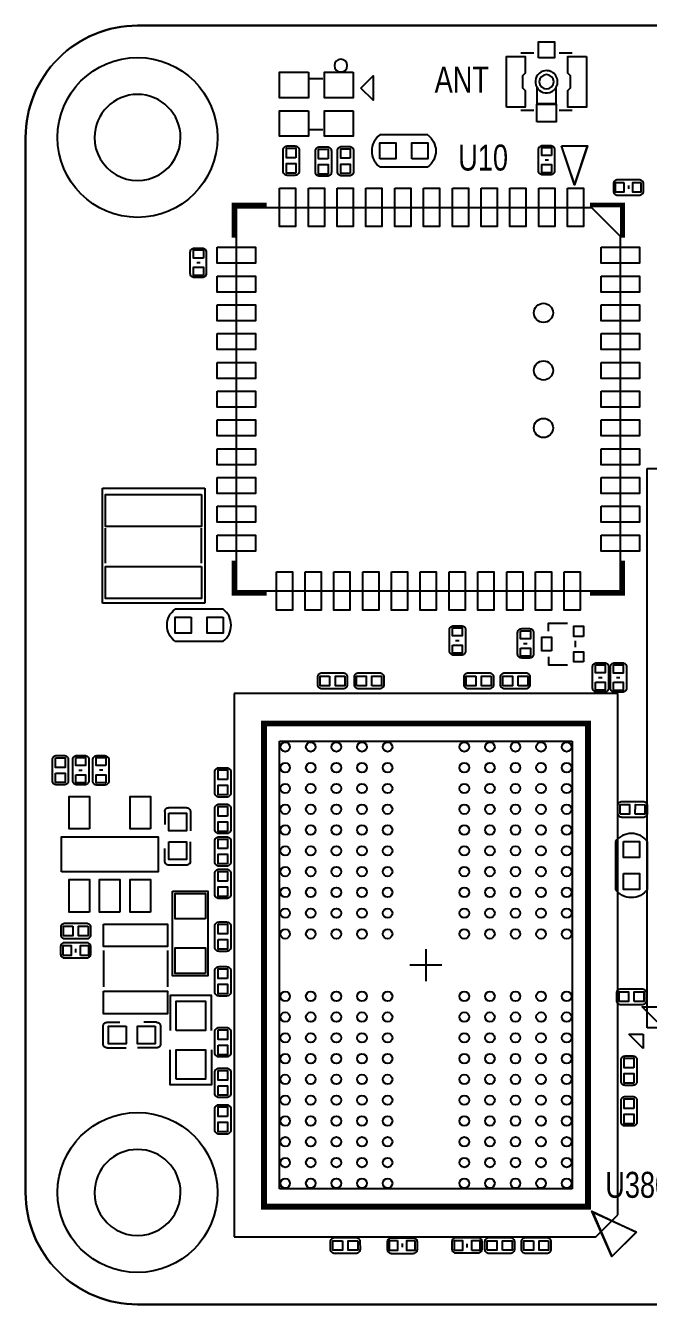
# Model space of a CAD drawing. Extents: x -3.5 to 51.5, y -3.5 to 36.5.
# Drawn here: x -3.5 to 15.97, y -3.5 to 36.5 of the extents above; entities that cross this region are included whole.
import ezdxf

# ---------------------------------------------------------------- set-up
doc = ezdxf.new("R2010")
doc.units = 0
for name, color, linetype in [('BG_OUTLINE', 1, 'CONTINUOUS'), ('BG_SILKSCREEN_TOP', 142, 'CONTINUOUS'), ('PG_SILKSCREEN_TOP', 2, 'CONTINUOUS'), ('PIN_TOP', 3, 'CONTINUOUS')]:
    doc.layers.add(name, color=color, linetype=linetype)

msp = doc.modelspace()

# ---------------------------------------------------------------- linework, layer by layer
at = {"layer": 'BG_OUTLINE'}
for points in [[(-3.50012, 32.999172, -0.414214), (-0.000254, 36.499038)], [(1.3462, 32.99968, 0.99999), (-1.3462, 32.99968, 1.00001), (1.3462, 32.99968)], [(51.49977, 32.999172), (51.49977, -0.000762, -0.414255), (47.99965, -3.500882), (-0.000254, -3.500882, -0.414235), (-3.50012, -0.000762)], [(1.3462, 0, 0.99999), (-1.3462, 0, 1.00001), (1.3462, 0)]]:
    msp.add_lwpolyline(points, format="xyb", dxfattribs=at)
msp.add_lwpolyline([(47.99965, 36.499038), (-0.000254, 36.499038, 0.414214), (-3.50012, 32.999172), (-3.50012, -0.000762, 0.414235), (-0.000254, -3.500882), (47.99965, -3.500882, 0.414255), (51.49977, -0.000762), (51.49977, 32.999172, 0.414233)], format="xyb", close=True, dxfattribs=at)
for points in [[(-0.000254, 36.499038), (47.99965, 36.499038)], [(-3.50012, -0.000762), (-3.50012, 32.999172)]]:
    msp.add_lwpolyline(points, dxfattribs=at)
at = {"layer": 'BG_SILKSCREEN_TOP'}
for points in [[(6.985, 34.544), (7.366, 34.925), (7.366, 34.163)], [(13.2588, 32.7406), (14.0716, 32.7406), (13.6652, 31.5214)], [(16.73352, 5.81152), (16.73352, 4.85648), (15.77848, 5.81152)], [(15.5956, -1.2446), (14.8336, -2.0066), (14.199362, -0.584962)]]:
    msp.add_lwpolyline(points, close=True, dxfattribs=at)
at = {"layer": 'BG_SILKSCREEN_TOP', "const_width": 0.1524}
for points in [[(4.0386, 30.8864), (3.0226, 30.8864), (3.0226, 29.8704)], [(15.1638, 29.8704), (15.1638, 30.8864), (14.1478, 30.8864)], [(3.0226, 19.7612), (3.0226, 18.7452), (4.0386, 18.7452)], [(14.1478, 18.7452), (15.1638, 18.7452), (15.1638, 19.7612)], [(3.937, -0.4572), (3.937, 14.6812), (14.097, 14.6812), (14.097, -0.4572), (3.937, -0.4572)]]:
    msp.add_lwpolyline(points, dxfattribs=at)
at = {"layer": 'PG_SILKSCREEN_TOP'}
for points in [[(12.38631, 35.640772), (11.98626, 35.640772)], [(13.58646, 35.640772), (13.18641, 35.640772)], [(5.791708, 34.8361), (5.391658, 34.8361)], [(12.48664, 34.57194), (12.48664, 34.05886), (13.08608, 34.05886), (13.08608, 34.55924)], [(12.38631, 33.840928), (11.98626, 33.840928)], [(13.58646, 33.840928), (13.18641, 33.840928)], [(5.791708, 33.2359), (5.391658, 33.2359)], [(9.07415, 33.076896), (7.574026, 33.076896)], [(13.2588, 32.7406), (14.0589, 32.7406)], [(13.65758, 31.53918), (13.2588, 32.7406)], [(14.0589, 32.7406), (13.65758, 31.53918)], [(7.574026, 32.077152), (9.07415, 32.077152)], [(12.85113, 32.290258), (12.74191, 32.290258)], [(4.922266, 31.8135), (4.683506, 31.8135)], [(5.930392, 31.785306), (5.691632, 31.785306)], [(6.62178, 31.79826), (6.38302, 31.79826)], [(12.910312, 31.828232), (12.66444, 31.828232)], [(15.345664, 31.49854), (15.345664, 31.38932)], [(15.80769, 31.557722), (15.80769, 31.31185)], [(3.09245, 30.812232), (14.19225, 30.812232)], [(3.09245, 18.813272), (3.09245, 30.812232)], [(14.19225, 30.812232), (15.09141, 29.913072)], [(15.09141, 29.913072), (15.09141, 18.813272)], [(1.96342, 29.08046), (1.8542, 29.08046)], [(2.022602, 28.618434), (1.77673, 28.618434)], [(15.939262, 5.147056), (15.939262, 22.647656)], [(15.939262, 22.647656), (32.339026, 22.647656)], [(-1.09982, 22.032976), (2.10058, 22.032976)], [(-1.09982, 18.433796), (-1.09982, 22.032976)], [(2.10058, 22.032976), (2.10058, 18.433796)], [(-1.00076, 19.683476), (-1.00076, 20.783296)], [(2.00152, 19.683476), (2.00152, 20.783296)], [(15.09141, 18.813272), (3.09245, 18.813272)], [(2.10058, 18.433796), (-1.09982, 18.433796)], [(2.67462, 18.241772), (1.174496, 18.241772)], [(9.883394, 17.728438), (10.129266, 17.728438)], [(12.011406, 17.636236), (12.257278, 17.636236)], [(12.845542, 17.55521), (12.845542, 17.805146), (13.445744, 17.805146)], [(1.174496, 17.242028), (2.67462, 17.242028)], [(9.942576, 17.266412), (10.051796, 17.266412)], [(13.69568, 17.055084), (13.69568, 17.255236)], [(12.070588, 17.17421), (12.179808, 17.17421)], [(12.845542, 16.75511), (12.845542, 16.505174), (13.445744, 16.505174)], [(14.355826, 16.571214), (14.601698, 16.571214)], [(14.915134, 16.567658), (15.161006, 16.567658)], [(6.55574, 16.12138), (6.55574, 15.88262)], [(6.77926, 15.88262), (6.779514, 16.12138)], [(11.127486, 16.12138), (11.127486, 15.88262)], [(11.35126, 15.88262), (11.35126, 16.12138)], [(14.415008, 16.109188), (14.524228, 16.109188)], [(14.974316, 16.105632), (15.083536, 16.105632)], [(3.016758, 15.61211), (3.016758, -1.38811)], [(15.016988, 15.61211), (3.016758, 15.61211)], [(15.016734, -0.596646), (15.016988, 15.61211)], [(4.016756, 14.612112), (14.01699, 14.612112)], [(4.016756, -0.388112), (4.016756, 14.612112)], [(14.01699, 14.612112), (14.01699, -0.388112)], [(4.441952, 0.112014), (4.441952, 14.111986)], [(4.441952, 14.111986), (13.592048, 14.111986)], [(13.592048, 14.111986), (13.592048, 0.112014)], [(-2.53238, 13.66774), (-2.29362, 13.66774)], [(-1.895602, 13.672566), (-1.64973, 13.672566)], [(-1.83642, 13.21054), (-1.7272, 13.21054)], [(-1.08458, 13.20546), (-1.1938, 13.20546)], [(-1.025398, 12.743434), (-1.27127, 12.743434)], [(0.978916, 12.038838), (1.52527, 12.038838)], [(2.78638, 12.36726), (2.54762, 12.36726)], [(15.014702, 11.864594), (15.015972, 12.103862)], [(0.851916, 11.911838), (0.851916, 11.514074)], [(1.65227, 11.911838), (1.65227, 11.314176)], [(2.786126, 11.22426), (2.54762, 11.224006)], [(-2.378202, 10.032492), (-2.378202, 11.124692), (0.644398, 11.124692), (0.644398, 10.032492), (-2.378202, 10.032492)], [(1.65227, 10.365994), (1.65227, 10.963656)], [(14.94282, 10.97788), (14.94282, 9.477756)], [(15.942564, 9.477756), (15.942564, 10.97788)], [(0.851916, 10.365994), (0.851916, 10.763504)], [(1.52527, 10.238994), (0.978916, 10.238994)], [(2.78638, 10.208006), (2.54762, 10.20826)], [(1.097534, 9.42975), (2.197354, 9.42975), (2.197354, 6.780022), (1.097534, 6.780022), (1.097534, 9.42975)], [(2.78638, 9.19226), (2.54762, 9.19226)], [(2.54762, 8.46074), (2.78638, 8.46074)], [(-1.47066, 8.29818), (-1.47066, 8.05942)], [(-2.394966, 7.451598), (-2.394966, 7.69747)], [(-1.93294, 7.51078), (-1.93294, 7.62)], [(9.017, 7.612126), (9.017, 7.112)], [(-1.063752, 7.569962), (-1.063752, 6.432042)], [(0.937768, 7.569962), (0.937768, 6.432042)], [(9.017, 7.112), (8.516874, 7.112)], [(9.017, 7.112), (9.017, 6.611874)], [(9.516872, 7.112), (9.017, 7.112)], [(2.315464, 5.071364), (2.31521, 6.163564), (1.01981, 6.163564), (1.01981, 5.071364)], [(2.78638, 6.14426), (2.54762, 6.14426)], [(14.98346, 6.00202), (14.98346, 6.24078)], [(-0.950722, 5.324094), (-0.553212, 5.324094)], [(0.595122, 5.324094), (0.197358, 5.324094)], [(-1.077722, 4.65074), (-1.077722, 5.197094)], [(0.722122, 5.197094), (0.722122, 4.65074)], [(2.54762, 5.15874), (2.78638, 5.15874)], [(15.805404, 4.506976), (15.357602, 4.955032)], [(15.357602, 4.955032), (15.805404, 4.955032)], [(15.805404, 4.955032), (15.805404, 4.506976)], [(32.339026, 5.147056), (15.939262, 5.147056)], [(-0.950722, 4.52374), (-0.35306, 4.52374)], [(0.595122, 4.52374), (-0.00254, 4.52374)], [(2.315464, 4.461764), (2.31521, 3.369564), (1.01981, 3.369564), (1.01981, 4.461764)], [(2.54762, 3.888994), (2.786634, 3.888994)], [(15.48638, 3.35026), (15.24762, 3.35026)], [(15.48638, 2.080006), (15.24762, 2.080006)], [(2.78638, 1.826514), (2.54762, 1.826514)], [(13.592048, 0.112014), (4.441952, 0.112014)], [(14.01699, -0.388112), (4.016756, -0.388112)], [(15.01902, -0.697992), (15.01902, -0.318008)], [(15.595346, -1.2446), (14.198346, -0.6096)], [(14.229588, -0.60071), (14.8336, -2.0066)], [(14.328648, -1.38811), (15.01902, -0.697992)], [(3.016758, -1.38811), (14.328648, -1.38811)], [(6.955536, -1.538732), (6.95579, -1.777492)], [(8.276336, -1.599692), (8.276336, -1.708912)], [(8.738362, -1.54051), (8.738362, -1.786382)], [(9.84123, -1.775714), (9.84123, -1.529842)], [(10.862056, -1.777492), (10.862056, -1.538732)], [(12.924282, -1.538732), (12.924282, -1.777492)], [(14.8336, -2.0066), (15.595346, -1.2446)], [(10.303256, -1.716532), (10.303256, -1.607312)]]:
    msp.add_lwpolyline(points, dxfattribs=at)
for points in [[(6.55574, 35.247072, 1), (6.155944, 35.247072, 1), (6.55574, 35.247072)], [(12.68476, 35.07486, 1), (12.88796, 34.40684, 1), (12.68476, 35.07486)], [(12.78636, 34.96564, 1), (12.78636, 34.51606, 1), (12.78636, 34.96564)], [(7.574026, 33.076896, 0.503899), (7.574026, 32.077152)], [(9.07415, 33.076896, -0.504954), (9.07415, 32.077152)], [(4.553966, 31.94304), (4.553966, 32.60344, -0.42804), (4.683506, 32.73298)], [(4.683506, 32.73298), (4.922266, 32.73298, -0.42804), (5.051806, 32.60344)], [(5.051806, 32.60344), (5.051806, 31.94304, -0.42804), (4.922266, 31.8135)], [(5.562092, 31.914846), (5.562092, 32.575246, -0.42804), (5.691632, 32.704786)], [(5.691632, 32.704786), (5.930392, 32.704786, -0.42804), (6.059932, 32.575246)], [(6.059932, 32.575246), (6.059932, 31.914846, -0.42804), (5.930392, 31.785306)], [(6.25348, 31.9278), (6.25348, 32.5882, -0.42804), (6.38302, 32.71774)], [(6.38302, 32.71774), (6.62178, 32.71774, -0.42804), (6.75132, 32.5882)], [(6.75132, 32.5882), (6.75132, 31.9278, -0.42804), (6.62178, 31.79826)], [(12.53744, 31.955232), (12.53744, 32.62122, -0.414214), (12.66444, 32.74822)], [(12.66444, 32.74822), (12.910312, 32.74822, -0.414214), (13.037312, 32.62122)], [(13.037312, 32.62122), (13.037312, 31.955232, -0.414214), (12.910312, 31.828232)], [(4.683506, 31.8135, -0.42804), (4.553966, 31.94304)], [(5.691632, 31.785306, -0.42804), (5.562092, 31.914846)], [(6.38302, 31.79826, -0.42804), (6.25348, 31.9278)], [(12.66444, 31.828232, -0.414214), (12.53744, 31.955232)], [(14.887702, 31.31185), (14.887702, 31.557722, -0.414214), (15.014702, 31.684722)], [(15.014702, 31.684722), (15.68069, 31.684722, -0.414214), (15.80769, 31.557722)], [(15.68069, 31.18485), (15.014702, 31.18485, -0.414214), (14.887702, 31.31185)], [(15.80769, 31.31185, -0.414214), (15.68069, 31.18485)], [(1.64973, 28.745434), (1.64973, 29.411422, -0.414214), (1.77673, 29.538422)], [(1.77673, 29.538422), (2.022602, 29.538422, -0.414214), (2.149602, 29.411422)], [(2.149602, 29.411422), (2.149602, 28.745434, -0.414214), (2.022602, 28.618434)], [(1.77673, 28.618434, -0.414214), (1.64973, 28.745434)], [(1.174496, 17.242028, -0.504954), (1.174496, 18.241772)], [(2.67462, 17.242028, 0.503899), (2.67462, 18.241772)], [(9.756394, 16.93545), (9.756394, 17.601438, -0.414214), (9.883394, 17.728438)], [(10.129266, 17.728438, -0.414214), (10.256266, 17.601438)], [(10.256266, 17.601438), (10.256266, 16.93545, -0.414214), (10.129266, 16.80845)], [(11.884406, 16.843248), (11.884406, 17.509236, -0.414214), (12.011406, 17.636236)], [(12.257278, 17.636236, -0.414214), (12.384278, 17.509236)], [(12.384278, 17.509236), (12.384278, 16.843248, -0.414214), (12.257278, 16.716248)], [(10.129266, 16.80845), (9.883394, 16.80845, -0.414214), (9.756394, 16.93545)], [(12.257278, 16.716248), (12.011406, 16.716248, -0.414214), (11.884406, 16.843248)], [(14.228826, 15.778226), (14.228826, 16.444214, -0.414214), (14.355826, 16.571214)], [(14.601698, 16.571214, -0.414214), (14.728698, 16.444214)], [(14.728698, 16.444214), (14.728698, 15.778226, -0.414214), (14.601698, 15.651226)], [(14.788134, 15.77467), (14.788134, 16.440658, -0.414214), (14.915134, 16.567658)], [(15.161006, 16.567658, -0.414214), (15.288006, 16.440658)], [(15.288006, 16.440658), (15.288006, 15.77467, -0.414214), (15.161006, 15.64767)], [(5.63626, 15.88262), (5.63626, 16.12138, -0.42804), (5.7658, 16.25092)], [(5.7658, 16.25092), (6.4262, 16.25092, -0.42804), (6.55574, 16.12138)], [(6.779514, 16.12138, -0.427867), (6.9088, 16.25092)], [(6.9088, 16.25092), (7.5692, 16.25092, -0.427891), (7.698486, 16.12138)], [(7.698486, 16.12138), (7.69874, 15.88262, -0.428019), (7.5692, 15.75308)], [(10.20826, 15.88262), (10.20826, 16.12138, -0.428056), (10.3378, 16.25092)], [(10.3378, 16.25092), (10.9982, 16.25092, -0.427802), (11.127486, 16.12138)], [(11.35126, 16.12138, -0.42804), (11.4808, 16.25092)], [(11.4808, 16.25092), (12.1412, 16.25092, -0.42804), (12.27074, 16.12138)], [(12.27074, 16.12138), (12.27074, 15.88262, -0.42804), (12.1412, 15.75308)], [(6.4262, 15.75308), (5.7658, 15.75308, -0.42804), (5.63626, 15.88262)], [(6.55574, 15.88262, -0.42804), (6.4262, 15.75308)], [(7.5692, 15.75308), (6.9088, 15.75308, -0.427995), (6.77926, 15.88262)], [(10.9982, 15.75308), (10.3378, 15.75308, -0.428084), (10.20826, 15.88262)], [(11.127486, 15.88262, -0.42783), (10.9982, 15.75308)], [(12.1412, 15.75308), (11.4808, 15.75308, -0.42804), (11.35126, 15.88262)], [(14.601698, 15.651226), (14.355826, 15.651226, -0.414214), (14.228826, 15.778226)], [(15.161006, 15.64767), (14.915134, 15.64767, -0.414214), (14.788134, 15.77467)], [(-2.66192, 12.8778), (-2.66192, 13.5382, -0.42804), (-2.53238, 13.66774)], [(-2.29362, 13.66774, -0.42804), (-2.16408, 13.5382)], [(-2.022602, 12.879578), (-2.022602, 13.545566, -0.414214), (-1.895602, 13.672566)], [(-1.64973, 13.672566, -0.414214), (-1.52273, 13.545566)], [(-1.39827, 12.870434), (-1.39827, 13.536422, -0.414214), (-1.27127, 13.663422)], [(-1.27127, 13.663422), (-1.025398, 13.663422, -0.414214), (-0.898398, 13.536422)], [(-2.16408, 13.5382), (-2.16408, 12.8778, -0.42804), (-2.29362, 12.74826)], [(-1.52273, 13.545566), (-1.52273, 12.879578, -0.414214), (-1.64973, 12.752578)], [(-0.898398, 13.536422), (-0.898398, 12.870434, -0.414214), (-1.025398, 12.743434)], [(2.41808, 12.4968), (2.41808, 13.1572, -0.42804), (2.54762, 13.28674)], [(2.54762, 13.28674), (2.78638, 13.28674, -0.42804), (2.91592, 13.1572)], [(-2.29362, 12.74826), (-2.53238, 12.74826, -0.42804), (-2.66192, 12.8778)], [(-1.64973, 12.752578), (-1.895602, 12.752578, -0.414214), (-2.022602, 12.879578)], [(-1.27127, 12.743434, -0.414214), (-1.39827, 12.870434)], [(2.91592, 13.1572), (2.91592, 12.4968, -0.42804), (2.78638, 12.36726)], [(2.54762, 12.36726, -0.42804), (2.41808, 12.4968)], [(0.851916, 11.911838, -0.414214), (0.978916, 12.038838)], [(1.52527, 12.038838, -0.414214), (1.65227, 11.911838)], [(2.41808, 11.353546), (2.41808, 12.0142, -0.42773), (2.54762, 12.143486)], [(2.54762, 12.143486), (2.78638, 12.143486, -0.427616), (2.91592, 12.0142)], [(2.91592, 12.0142), (2.915666, 11.3538, -0.428561), (2.786126, 11.22426)], [(15.015972, 12.103862, -0.42729), (15.14602, 12.23264)], [(15.14602, 12.23264), (15.806674, 12.228576, -0.427369), (15.935198, 12.098274)], [(15.935198, 12.098274), (15.933674, 11.85926, -0.427989), (15.803626, 11.730228)], [(15.803626, 11.730228), (15.143226, 11.734038, -0.427471), (15.014702, 11.864594)], [(2.54762, 11.224006, -0.427865), (2.41808, 11.353546)], [(15.942564, 10.97788, 0.503882), (14.94282, 10.97788)], [(2.418334, 10.3378), (2.41808, 10.9982, -0.427856), (2.54762, 11.12774)], [(2.54762, 11.12774), (2.78638, 11.127486, -0.427846), (2.91592, 10.9982)], [(2.91592, 10.9982), (2.916174, 10.3378, -0.428609), (2.78638, 10.208006)], [(0.978916, 10.238994, -0.414214), (0.851916, 10.365994)], [(1.65227, 10.365994, -0.414214), (1.52527, 10.238994)], [(2.41808, 9.3218), (2.41808, 9.9822, -0.42782), (2.54762, 10.111486)], [(2.54762, 10.20826, -0.427846), (2.418334, 10.3378)], [(2.54762, 10.111486), (2.78638, 10.111486, -0.427793), (2.91592, 9.9822)], [(2.91592, 9.9822), (2.91592, 9.3218, -0.428066), (2.78638, 9.19226)], [(2.54762, 9.19226, -0.428093), (2.41808, 9.3218)], [(15.942564, 9.477756, -0.504971), (14.94282, 9.477756)], [(-2.39014, 8.05942), (-2.39014, 8.29818, -0.42804), (-2.2606, 8.42772)], [(-2.2606, 8.42772), (-1.6002, 8.42772, -0.42804), (-1.47066, 8.29818)], [(2.41808, 7.6708), (2.41808, 8.3312, -0.42804), (2.54762, 8.46074)], [(2.78638, 8.46074, -0.42804), (2.91592, 8.3312)], [(-1.6002, 7.92988), (-2.2606, 7.92988, -0.42804), (-2.39014, 8.05942)], [(-1.47066, 8.05942, -0.42804), (-1.6002, 7.92988)], [(2.91592, 8.3312), (2.91592, 7.6708, -0.42804), (2.78638, 7.54126)], [(-2.394966, 7.69747, -0.414214), (-2.267966, 7.82447)], [(-2.267966, 7.82447), (-1.601978, 7.82447, -0.414214), (-1.474978, 7.69747)], [(-1.474978, 7.69747), (-1.474978, 7.451598, -0.414214), (-1.601978, 7.324598)], [(2.78638, 7.54126), (2.54762, 7.54126, -0.42804), (2.41808, 7.6708)], [(-1.601978, 7.324598), (-2.267966, 7.324598, -0.414214), (-2.394966, 7.451598)], [(2.41808, 6.2738), (2.41808, 6.9342, -0.42804), (2.54762, 7.06374)], [(2.54762, 7.06374), (2.78638, 7.06374, -0.42804), (2.91592, 6.9342)], [(2.91592, 6.9342), (2.91592, 6.2738, -0.42804), (2.78638, 6.14426)], [(2.54762, 6.14426, -0.42804), (2.41808, 6.2738)], [(14.98346, 6.24078, -0.42804), (15.113, 6.37032)], [(15.7734, 5.87248), (15.113, 5.87248, -0.42804), (14.98346, 6.00202)], [(15.113, 6.37032), (15.7734, 6.37032, -0.42804), (15.90294, 6.24078)], [(15.90294, 6.24078), (15.90294, 6.00202, -0.42804), (15.7734, 5.87248)], [(-1.077722, 5.197094, -0.414214), (-0.950722, 5.324094)], [(0.595122, 5.324094, -0.414214), (0.722122, 5.197094)], [(2.41808, 4.3688), (2.41808, 5.0292, -0.42804), (2.54762, 5.15874)], [(2.78638, 5.15874, -0.42804), (2.91592, 5.0292)], [(2.91592, 5.0292), (2.91592, 4.3688, -0.42804), (2.78638, 4.23926)], [(-0.950722, 4.52374, -0.414214), (-1.077722, 4.65074)], [(0.722122, 4.65074, -0.414214), (0.595122, 4.52374)], [(2.78638, 4.23926), (2.54762, 4.23926, -0.42804), (2.41808, 4.3688)], [(15.11808, 3.4798), (15.11808, 4.1402, -0.42804), (15.24762, 4.26974)], [(15.24762, 4.26974), (15.48638, 4.26974, -0.42804), (15.61592, 4.1402)], [(15.61592, 4.1402), (15.61592, 3.4798, -0.42804), (15.48638, 3.35026)], [(2.41808, 3.0988), (2.41808, 3.759454, -0.427554), (2.54762, 3.888994)], [(2.786634, 3.888994, -0.427259), (2.91592, 3.759454)], [(2.91592, 3.759454), (2.91592, 3.0988, -0.427523), (2.786634, 2.96926)], [(15.24762, 3.35026, -0.42804), (15.11808, 3.4798)], [(2.786634, 2.96926), (2.54762, 2.96926, -0.427818), (2.41808, 3.0988)], [(15.11808, 2.209546), (15.11808, 2.8702, -0.427588), (15.24762, 2.999486)], [(15.24762, 2.999486), (15.48638, 2.999486, -0.427622), (15.61592, 2.8702)], [(15.61592, 2.8702), (15.61592, 2.209546, -0.427893), (15.48638, 2.080006)], [(2.41808, 1.9558), (2.41808, 2.616454, -0.427879), (2.54762, 2.745994)], [(2.54762, 2.745994), (2.78638, 2.745994, -0.427913), (2.91592, 2.616454)], [(2.91592, 2.616454), (2.91592, 1.9558, -0.427602), (2.78638, 1.826514)], [(15.24762, 2.080006, -0.42786), (15.11808, 2.209546)], [(2.54762, 1.826514, -0.427569), (2.41808, 1.9558)], [(6.03631, -1.777492), (6.03631, -1.538732, -0.427608), (6.165596, -1.409192)], [(6.165596, -1.409192), (6.825996, -1.409446, -0.427898), (6.955536, -1.538732)], [(7.818374, -1.786382), (7.818374, -1.54051, -0.414214), (7.945374, -1.41351)], [(7.945374, -1.41351), (8.611362, -1.41351, -0.414214), (8.738362, -1.54051)], [(9.84123, -1.529842, -0.414214), (9.96823, -1.402842)], [(9.96823, -1.402842), (10.634218, -1.402842, -0.414214), (10.761218, -1.529842)], [(10.761218, -1.529842), (10.761218, -1.775714, -0.414214), (10.634218, -1.902714)], [(10.862056, -1.538732, -0.42804), (10.991596, -1.409192)], [(10.991596, -1.409192), (11.651996, -1.409192, -0.42804), (11.781536, -1.538732)], [(11.781536, -1.538732), (11.781536, -1.777492, -0.42804), (11.651996, -1.907032)], [(12.005056, -1.777492), (12.005056, -1.538732, -0.428105), (12.134596, -1.409192)], [(12.134596, -1.409192), (12.794996, -1.409192, -0.427753), (12.924282, -1.538732)], [(6.825996, -1.907286), (6.165596, -1.907032, -0.427795), (6.03631, -1.777492)], [(6.95579, -1.777492, -0.428665), (6.825996, -1.907286)], [(8.611362, -1.913382), (7.945374, -1.913382, -0.414214), (7.818374, -1.786382)], [(8.738362, -1.786382, -0.414214), (8.611362, -1.913382)], [(10.634218, -1.902714), (9.96823, -1.902714, -0.414214), (9.84123, -1.775714)], [(11.651996, -1.907032), (10.991596, -1.907032, -0.42804), (10.862056, -1.777492)], [(12.794996, -1.907032), (12.134596, -1.907032, -0.428133), (12.005056, -1.777492)], [(12.924282, -1.777492, -0.427781), (12.794996, -1.907032)]]:
    msp.add_lwpolyline(points, format="xyb", dxfattribs=at)
at = {"layer": 'PIN_TOP'}
for points in [[(12.53617, 35.490658), (12.53617, 35.990784), (13.036296, 35.990784), (13.036296, 35.490658)], [(11.536172, 33.95091), (11.536172, 35.53079), (12.116308, 35.53079), (12.116308, 35.010852), (12.036298, 34.930842), (12.036298, 34.550858), (12.116308, 34.470848), (12.116308, 33.95091)], [(14.036548, 35.53079), (14.036548, 33.95091), (13.456412, 33.95091), (13.456412, 34.470848), (13.536422, 34.550858), (13.536422, 34.930842), (13.456412, 35.010852), (13.456412, 35.53079)], [(5.341747, 35.03676), (5.341747, 34.23666), (4.441825, 34.23666), (4.441825, 35.03676)], [(6.741541, 35.03676), (6.741541, 34.23666), (5.841619, 34.23666), (5.841619, 35.03676)], [(12.486386, 33.490662), (12.486386, 34.040572), (13.086334, 34.040572), (13.086334, 33.490662)], [(5.341747, 33.83534), (5.341747, 33.03524), (4.441825, 33.03524), (4.441825, 33.83534)], [(6.741541, 33.83534), (6.741541, 33.03524), (5.841619, 33.03524), (5.841619, 33.83534)], [(7.57428, 32.327088), (7.57428, 32.82696), (8.074152, 32.82696), (8.074152, 32.327088)], [(8.574024, 32.327088), (8.574024, 32.82696), (9.073896, 32.82696), (9.073896, 32.327088)], [(4.952746, 32.36214), (4.653026, 32.36214), (4.653026, 32.66186), (4.952746, 32.66186)], [(5.960872, 32.333946), (5.661152, 32.333946), (5.661152, 32.633666), (5.960872, 32.633666)], [(6.65226, 32.3469), (6.35254, 32.3469), (6.35254, 32.64662), (6.65226, 32.64662)], [(12.94511, 32.4358), (12.64031, 32.4358), (12.64031, 32.6898), (12.94511, 32.6898)], [(4.952746, 31.88462), (4.653026, 31.88462), (4.653026, 32.18434), (4.952746, 32.18434)], [(5.960872, 31.856426), (5.661152, 31.856426), (5.661152, 32.156146), (5.960872, 32.156146)], [(6.65226, 31.86938), (6.35254, 31.86938), (6.35254, 32.1691), (6.65226, 32.1691)], [(12.94511, 31.895796), (12.64031, 31.895796), (12.64031, 32.149796), (12.94511, 32.149796)], [(4.44246, 31.411672), (4.94284, 31.411672), (4.94284, 30.212792), (4.44246, 30.212792)], [(5.34162, 31.411672), (5.842, 31.411672), (5.842, 30.212792), (5.34162, 30.212792)], [(6.24078, 31.411672), (6.74116, 31.411672), (6.74116, 30.212792), (6.24078, 30.212792)], [(7.14248, 31.411672), (7.64286, 31.411672), (7.64286, 30.212792), (7.14248, 30.212792)], [(8.04164, 31.411672), (8.54202, 31.411672), (8.54202, 30.212792), (8.04164, 30.212792)], [(8.9408, 31.411672), (9.44118, 31.411672), (9.44118, 30.212792), (8.9408, 30.212792)], [(9.8425, 31.411672), (10.34288, 31.411672), (10.34288, 30.212792), (9.8425, 30.212792)], [(10.74166, 31.411672), (11.24204, 31.411672), (11.24204, 30.212792), (10.74166, 30.212792)], [(11.64082, 31.411672), (12.1412, 31.411672), (12.1412, 30.212792), (11.64082, 30.212792)], [(12.54252, 31.411672), (13.0429, 31.411672), (13.0429, 30.212792), (12.54252, 30.212792)], [(13.44168, 31.411672), (13.94206, 31.411672), (13.94206, 30.212792), (13.44168, 30.212792)], [(15.200122, 31.59252), (15.200122, 31.28772), (14.946122, 31.28772), (14.946122, 31.59252)], [(15.740126, 31.59252), (15.740126, 31.28772), (15.486126, 31.28772), (15.486126, 31.59252)], [(2.0574, 29.226002), (1.7526, 29.226002), (1.7526, 29.480002), (2.0574, 29.480002)], [(2.49301, 29.563822), (3.69189, 29.563822), (3.69189, 29.063442), (2.49301, 29.063442)], [(14.49197, 29.563822), (15.69085, 29.563822), (15.69085, 29.063442), (14.49197, 29.063442)], [(2.0574, 28.685998), (1.7526, 28.685998), (1.7526, 28.939998), (2.0574, 28.939998)], [(2.49301, 28.662122), (3.69189, 28.662122), (3.69189, 28.161742), (2.49301, 28.161742)], [(14.49197, 28.662122), (15.69085, 28.662122), (15.69085, 28.161742), (14.49197, 28.161742)], [(2.49301, 27.762962), (3.69189, 27.762962), (3.69189, 27.262582), (2.49301, 27.262582)], [(14.49197, 27.762962), (15.69085, 27.762962), (15.69085, 27.262582), (14.49197, 27.262582)], [(2.49301, 26.863802), (3.69189, 26.863802), (3.69189, 26.363422), (2.49301, 26.363422)], [(14.49197, 26.863802), (15.69085, 26.863802), (15.69085, 26.363422), (14.49197, 26.363422)], [(2.49301, 25.962102), (3.69189, 25.962102), (3.69189, 25.461722), (2.49301, 25.461722)], [(14.49197, 25.962102), (15.69085, 25.962102), (15.69085, 25.461722), (14.49197, 25.461722)], [(2.49301, 25.062942), (3.69189, 25.062942), (3.69189, 24.562562), (2.49301, 24.562562)], [(14.49197, 25.062942), (15.69085, 25.062942), (15.69085, 24.562562), (14.49197, 24.562562)], [(2.49301, 24.163782), (3.69189, 24.163782), (3.69189, 23.663402), (2.49301, 23.663402)], [(14.49197, 24.163782), (15.69085, 24.163782), (15.69085, 23.663402), (14.49197, 23.663402)], [(2.49301, 23.262082), (3.69189, 23.262082), (3.69189, 22.761702), (2.49301, 22.761702)], [(14.49197, 23.262082), (15.69085, 23.262082), (15.69085, 22.761702), (14.49197, 22.761702)], [(2.49301, 22.362922), (3.69189, 22.362922), (3.69189, 21.862542), (2.49301, 21.862542)], [(14.49197, 22.362922), (15.69085, 22.362922), (15.69085, 21.862542), (14.49197, 21.862542)], [(2.00025, 21.834856), (2.00025, 20.834096), (-0.99949, 20.834096), (-0.99949, 21.834856)], [(2.49301, 21.463762), (3.69189, 21.463762), (3.69189, 20.963382), (2.49301, 20.963382)], [(14.49197, 21.463762), (15.69085, 21.463762), (15.69085, 20.963382), (14.49197, 20.963382)], [(2.49301, 20.562062), (3.69189, 20.562062), (3.69189, 20.061682), (2.49301, 20.061682)], [(14.49197, 20.562062), (15.69085, 20.562062), (15.69085, 20.061682), (14.49197, 20.061682)], [(2.00025, 19.584416), (2.00025, 18.583656), (-0.99949, 18.583656), (-0.99949, 19.584416)], [(4.34086, 19.412712), (4.84124, 19.412712), (4.84124, 18.213832), (4.34086, 18.213832)], [(5.24256, 19.412712), (5.74294, 19.412712), (5.74294, 18.213832), (5.24256, 18.213832)], [(6.14172, 19.412712), (6.6421, 19.412712), (6.6421, 18.213832), (6.14172, 18.213832)], [(7.04088, 19.412712), (7.54126, 19.412712), (7.54126, 18.213832), (7.04088, 18.213832)], [(7.94258, 19.412712), (8.44296, 19.412712), (8.44296, 18.213832), (7.94258, 18.213832)], [(8.84174, 19.412712), (9.34212, 19.412712), (9.34212, 18.213832), (8.84174, 18.213832)], [(9.7409, 19.412712), (10.24128, 19.412712), (10.24128, 18.213832), (9.7409, 18.213832)], [(10.6426, 19.412712), (11.14298, 19.412712), (11.14298, 18.213832), (10.6426, 18.213832)], [(11.54176, 19.412712), (12.04214, 19.412712), (12.04214, 18.213832), (11.54176, 18.213832)], [(12.44092, 19.412712), (12.9413, 19.412712), (12.9413, 18.213832), (12.44092, 18.213832)], [(13.34262, 19.412712), (13.843, 19.412712), (13.843, 18.213832), (13.34262, 18.213832)], [(1.674622, 17.991836), (1.674622, 17.491964), (1.17475, 17.491964), (1.17475, 17.991836)], [(2.674366, 17.991836), (2.674366, 17.491964), (2.174494, 17.491964), (2.174494, 17.991836)], [(9.848596, 17.660874), (10.153396, 17.660874), (10.153396, 17.406874), (9.848596, 17.406874)], [(13.945743, 17.39519), (13.645769, 17.39519), (13.645769, 17.71523), (13.945743, 17.71523)], [(11.976608, 17.568672), (12.281408, 17.568672), (12.281408, 17.314672), (11.976608, 17.314672)], [(12.945491, 16.945102), (12.645517, 16.945102), (12.645517, 17.365218), (12.945491, 17.365218)], [(9.848596, 17.12087), (10.153396, 17.12087), (10.153396, 16.86687), (9.848596, 16.86687)], [(11.976608, 17.028668), (12.281408, 17.028668), (12.281408, 16.774668), (11.976608, 16.774668)], [(13.945743, 16.59509), (13.645769, 16.59509), (13.645769, 16.91513), (13.945743, 16.91513)], [(14.321028, 16.50365), (14.625828, 16.50365), (14.625828, 16.24965), (14.321028, 16.24965)], [(14.880336, 16.500094), (15.185136, 16.500094), (15.185136, 16.246094), (14.880336, 16.246094)], [(6.0071, 16.15186), (6.0071, 15.85214), (5.70738, 15.85214), (5.70738, 16.15186)], [(6.48462, 16.15186), (6.48462, 15.85214), (6.1849, 15.85214), (6.1849, 16.15186)], [(6.85038, 15.85214), (6.85038, 16.15186), (7.1501, 16.15186), (7.1501, 15.85214)], [(7.3279, 15.85214), (7.3279, 16.15186), (7.62762, 16.15186), (7.62762, 15.85214)], [(10.5791, 16.15186), (10.5791, 15.85214), (10.27938, 15.85214), (10.27938, 16.15186)], [(11.05662, 16.15186), (11.05662, 15.85214), (10.7569, 15.85214), (10.7569, 16.15186)], [(11.42238, 15.85214), (11.42238, 16.15186), (11.7221, 16.15186), (11.7221, 15.85214)], [(11.8999, 15.85214), (11.8999, 16.15186), (12.19962, 16.15186), (12.19962, 15.85214)], [(14.321028, 15.963646), (14.625828, 15.963646), (14.625828, 15.709646), (14.321028, 15.709646)], [(14.880336, 15.96009), (15.185136, 15.96009), (15.185136, 15.70609), (14.880336, 15.70609)], [(-1.9304, 13.605002), (-1.6256, 13.605002), (-1.6256, 13.351002), (-1.9304, 13.351002)], [(-0.9906, 13.351002), (-1.2954, 13.351002), (-1.2954, 13.605002), (-0.9906, 13.605002)], [(-2.56286, 13.59662), (-2.26314, 13.59662), (-2.26314, 13.2969), (-2.56286, 13.2969)], [(2.81686, 12.9159), (2.51714, 12.9159), (2.51714, 13.21562), (2.81686, 13.21562)], [(-2.56286, 13.1191), (-2.26314, 13.1191), (-2.26314, 12.81938), (-2.56286, 12.81938)], [(-1.9304, 13.064998), (-1.6256, 13.064998), (-1.6256, 12.810998), (-1.9304, 12.810998)], [(-0.9906, 12.810998), (-1.2954, 12.810998), (-1.2954, 13.064998), (-0.9906, 13.064998)], [(2.81686, 12.43838), (2.51714, 12.43838), (2.51714, 12.7381), (2.81686, 12.7381)], [(-1.499362, 11.370564), (-2.134362, 11.370564), (-2.134362, 12.386564), (-1.499362, 12.386564)], [(0.400558, 11.370564), (-0.234442, 11.370564), (-0.234442, 12.386564), (0.400558, 12.386564)], [(2.81686, 11.7729), (2.51714, 11.7729), (2.51714, 12.07262), (2.81686, 12.07262)], [(15.085124, 11.834056), (15.087034, 12.13377), (15.386748, 12.13186), (15.384838, 11.832146)], [(15.562644, 11.831008), (15.564554, 12.130722), (15.864268, 12.128812), (15.862358, 11.829098)], [(0.977265, 11.863959), (1.527175, 11.863959), (1.527175, 11.314049), (0.977265, 11.314049)], [(2.81686, 11.29538), (2.51714, 11.29538), (2.51714, 11.5951), (2.81686, 11.5951)], [(0.977265, 10.963783), (1.527175, 10.963783), (1.527175, 10.413873), (0.977265, 10.413873)], [(2.81686, 10.7569), (2.51714, 10.7569), (2.51714, 11.05662), (2.81686, 11.05662)], [(15.192756, 10.97788), (15.692628, 10.97788), (15.692628, 10.478008), (15.192756, 10.478008)], [(2.81686, 10.27938), (2.51714, 10.27938), (2.51714, 10.5791), (2.81686, 10.5791)], [(2.81686, 9.7409), (2.51714, 9.7409), (2.51714, 10.04062), (2.81686, 10.04062)], [(-1.499362, 8.77062), (-2.134362, 8.77062), (-2.134362, 9.78662), (-1.499362, 9.78662)], [(-0.549402, 8.77062), (-1.184402, 8.77062), (-1.184402, 9.78662), (-0.549402, 9.78662)], [(0.400558, 8.77062), (-0.234442, 8.77062), (-0.234442, 9.78662), (0.400558, 9.78662)], [(15.192756, 9.978136), (15.692628, 9.978136), (15.692628, 9.478264), (15.192756, 9.478264)], [(2.122424, 8.55472), (1.172464, 8.55472), (1.172464, 9.35482), (2.122424, 9.35482)], [(2.81686, 9.26338), (2.51714, 9.26338), (2.51714, 9.5631), (2.81686, 9.5631)], [(-2.0193, 8.32866), (-2.0193, 8.02894), (-2.31902, 8.02894), (-2.31902, 8.32866)], [(-1.54178, 8.32866), (-1.54178, 8.02894), (-1.8415, 8.02894), (-1.8415, 8.32866)], [(-1.062482, 8.390382), (0.936498, 8.390382), (0.936498, 7.689342), (-1.062482, 7.689342)], [(2.51714, 8.38962), (2.81686, 8.38962), (2.81686, 8.0899), (2.51714, 8.0899)], [(-2.327402, 7.4168), (-2.327402, 7.7216), (-2.073402, 7.7216), (-2.073402, 7.4168)], [(-1.787398, 7.4168), (-1.787398, 7.7216), (-1.533398, 7.7216), (-1.533398, 7.4168)], [(2.122424, 6.854952), (1.172464, 6.854952), (1.172464, 7.655052), (2.122424, 7.655052)], [(2.51714, 7.9121), (2.81686, 7.9121), (2.81686, 7.61238), (2.51714, 7.61238)], [(2.81686, 6.6929), (2.51714, 6.6929), (2.51714, 6.99262), (2.81686, 6.99262)], [(2.81686, 6.21538), (2.51714, 6.21538), (2.51714, 6.5151), (2.81686, 6.5151)], [(-1.062482, 6.292342), (0.936498, 6.292342), (0.936498, 5.591302), (-1.062482, 5.591302)], [(15.05458, 5.97154), (15.05458, 6.27126), (15.3543, 6.27126), (15.3543, 5.97154)], [(15.5321, 5.97154), (15.5321, 6.27126), (15.83182, 6.27126), (15.83182, 5.97154)], [(1.21031, 5.071364), (1.21031, 5.985764), (2.12471, 5.985764), (2.12471, 5.071364)], [(-0.352933, 5.198745), (-0.352933, 4.648835), (-0.902843, 4.648835), (-0.902843, 5.198745)], [(0.547243, 5.198745), (0.547243, 4.648835), (-0.002667, 4.648835), (-0.002667, 5.198745)], [(2.51714, 5.08762), (2.81686, 5.08762), (2.81686, 4.7879), (2.51714, 4.7879)], [(1.21031, 3.547364), (1.21031, 4.461764), (2.12471, 4.461764), (2.12471, 3.547364)], [(2.51714, 4.6101), (2.81686, 4.6101), (2.81686, 4.31038), (2.51714, 4.31038)], [(15.51686, 3.8989), (15.21714, 3.8989), (15.21714, 4.19862), (15.51686, 4.19862)], [(2.51714, 3.81762), (2.81686, 3.81762), (2.81686, 3.5179), (2.51714, 3.5179)], [(15.51686, 3.42138), (15.21714, 3.42138), (15.21714, 3.7211), (15.51686, 3.7211)], [(2.51714, 3.3401), (2.81686, 3.3401), (2.81686, 3.04038), (2.51714, 3.04038)], [(15.51686, 2.6289), (15.21714, 2.6289), (15.21714, 2.92862), (15.51686, 2.92862)], [(2.81686, 2.3749), (2.51714, 2.3749), (2.51714, 2.67462), (2.81686, 2.67462)], [(15.51686, 2.15138), (15.21714, 2.15138), (15.21714, 2.4511), (15.51686, 2.4511)], [(2.81686, 1.89738), (2.51714, 1.89738), (2.51714, 2.1971), (2.81686, 2.1971)], [(6.406896, -1.508252), (6.406896, -1.807972), (6.107176, -1.807972), (6.107176, -1.508252)], [(6.884416, -1.508252), (6.884416, -1.807972), (6.584696, -1.807972), (6.584696, -1.508252)], [(8.130794, -1.505712), (8.130794, -1.810512), (7.876794, -1.810512), (7.876794, -1.505712)], [(8.670798, -1.505712), (8.670798, -1.810512), (8.416798, -1.810512), (8.416798, -1.505712)], [(9.908794, -1.810512), (9.908794, -1.505712), (10.162794, -1.505712), (10.162794, -1.810512)], [(10.448798, -1.810512), (10.448798, -1.505712), (10.702798, -1.505712), (10.702798, -1.810512)], [(10.933176, -1.807972), (10.933176, -1.508252), (11.232896, -1.508252), (11.232896, -1.807972)], [(11.410696, -1.807972), (11.410696, -1.508252), (11.710416, -1.508252), (11.710416, -1.807972)], [(12.375896, -1.508252), (12.375896, -1.807972), (12.076176, -1.807972), (12.076176, -1.508252)], [(12.853416, -1.508252), (12.853416, -1.807972), (12.553696, -1.807972), (12.553696, -1.508252)]]:
    msp.add_lwpolyline(points, close=True, dxfattribs=at)
for centre, radius in [((0, 32.99968), 2.499995), ((12.69111, 27.512772), 0.29972), ((12.69111, 25.711912), 0.29972), ((12.69111, 23.913592), 0.29972), ((4.616958, 13.93698), 0.149987), ((5.417058, 13.93698), 0.149987), ((6.216904, 13.93698), 0.149987), ((7.017004, 13.93698), 0.149987), ((7.817104, 13.93698), 0.149987), ((10.216896, 13.93698), 0.149987), ((11.016996, 13.93698), 0.149987), ((11.817096, 13.93698), 0.149987), ((12.616942, 13.93698), 0.149987), ((13.417042, 13.93698), 0.149987), ((4.616958, 13.286994), 0.149987), ((5.417058, 13.286994), 0.149987), ((6.216904, 13.286994), 0.149987), ((7.017004, 13.286994), 0.149987), ((7.817104, 13.286994), 0.149987), ((10.216896, 13.286994), 0.149987), ((11.016996, 13.286994), 0.149987), ((11.817096, 13.286994), 0.149987), ((12.616942, 13.286994), 0.149987), ((13.417042, 13.286994), 0.149987), ((4.616958, 12.637008), 0.149987), ((5.417058, 12.637008), 0.149987), ((6.216904, 12.637008), 0.149987), ((7.017004, 12.637008), 0.149987), ((7.817104, 12.637008), 0.149987), ((10.216896, 12.637008), 0.149987), ((11.016996, 12.637008), 0.149987), ((11.817096, 12.637008), 0.149987), ((12.616942, 12.637008), 0.149987), ((13.417042, 12.637008), 0.149987), ((4.616958, 11.987022), 0.149987), ((5.417058, 11.987022), 0.149987), ((6.216904, 11.987022), 0.149987), ((7.017004, 11.987022), 0.149987), ((7.817104, 11.987022), 0.149987), ((10.216896, 11.987022), 0.149987), ((11.016996, 11.987022), 0.149987), ((11.817096, 11.987022), 0.149987), ((12.616942, 11.987022), 0.149987), ((13.417042, 11.987022), 0.149987), ((4.616958, 11.337036), 0.149987), ((5.417058, 11.337036), 0.149987), ((6.216904, 11.337036), 0.149987), ((7.017004, 11.337036), 0.149987), ((7.817104, 11.337036), 0.149987), ((10.216896, 11.337036), 0.149987), ((11.016996, 11.337036), 0.149987), ((11.817096, 11.337036), 0.149987), ((12.616942, 11.337036), 0.149987), ((13.417042, 11.337036), 0.149987), ((4.616958, 10.68705), 0.149987), ((5.417058, 10.68705), 0.149987), ((6.216904, 10.68705), 0.149987), ((7.017004, 10.68705), 0.149987), ((7.817104, 10.68705), 0.149987), ((10.216896, 10.68705), 0.149987), ((11.016996, 10.68705), 0.149987), ((11.817096, 10.68705), 0.149987), ((12.616942, 10.68705), 0.149987), ((13.417042, 10.68705), 0.149987), ((4.616958, 10.037064), 0.149987), ((5.417058, 10.037064), 0.149987), ((6.216904, 10.037064), 0.149987), ((7.017004, 10.037064), 0.149987), ((7.817104, 10.037064), 0.149987), ((10.216896, 10.037064), 0.149987), ((11.016996, 10.037064), 0.149987), ((11.817096, 10.037064), 0.149987), ((12.616942, 10.037064), 0.149987), ((13.417042, 10.037064), 0.149987), ((4.616958, 9.387078), 0.149987), ((5.417058, 9.387078), 0.149987), ((6.216904, 9.387078), 0.149987), ((7.017004, 9.387078), 0.149987), ((7.817104, 9.387078), 0.149987), ((10.216896, 9.387078), 0.149987), ((11.016996, 9.387078), 0.149987), ((11.817096, 9.387078), 0.149987), ((12.616942, 9.387078), 0.149987), ((13.417042, 9.387078), 0.149987), ((4.616958, 8.737092), 0.149987), ((5.417058, 8.737092), 0.149987), ((6.216904, 8.737092), 0.149987), ((7.017004, 8.737092), 0.149987), ((7.817104, 8.737092), 0.149987), ((10.216896, 8.737092), 0.149987), ((11.016996, 8.737092), 0.149987), ((11.817096, 8.737092), 0.149987), ((12.616942, 8.737092), 0.149987), ((13.417042, 8.737092), 0.149987), ((4.616958, 8.087106), 0.149987), ((5.417058, 8.087106), 0.149987), ((6.216904, 8.087106), 0.149987), ((7.017004, 8.087106), 0.149987), ((7.817104, 8.087106), 0.149987), ((10.216896, 8.087106), 0.149987), ((11.016996, 8.087106), 0.149987), ((11.817096, 8.087106), 0.149987), ((12.616942, 8.087106), 0.149987), ((13.417042, 8.087106), 0.149987), ((4.616958, 6.136894), 0.149987), ((5.417058, 6.136894), 0.149987), ((6.216904, 6.136894), 0.149987), ((7.017004, 6.136894), 0.149987), ((7.817104, 6.136894), 0.149987), ((10.216896, 6.136894), 0.149987), ((11.016996, 6.136894), 0.149987), ((11.817096, 6.136894), 0.149987), ((12.616942, 6.136894), 0.149987), ((13.417042, 6.136894), 0.149987), ((4.616958, 5.486908), 0.149987), ((5.417058, 5.486908), 0.149987), ((6.216904, 5.486908), 0.149987), ((7.017004, 5.486908), 0.149987), ((7.817104, 5.486908), 0.149987), ((10.216896, 5.486908), 0.149987), ((11.016996, 5.486908), 0.149987), ((11.817096, 5.486908), 0.149987), ((12.616942, 5.486908), 0.149987), ((13.417042, 5.486908), 0.149987), ((4.616958, 4.836922), 0.149987), ((5.417058, 4.836922), 0.149987), ((6.216904, 4.836922), 0.149987), ((7.017004, 4.836922), 0.149987), ((7.817104, 4.836922), 0.149987), ((10.216896, 4.836922), 0.149987), ((11.016996, 4.836922), 0.149987), ((11.817096, 4.836922), 0.149987), ((12.616942, 4.836922), 0.149987), ((13.417042, 4.836922), 0.149987), ((4.616958, 4.186936), 0.149987), ((5.417058, 4.186936), 0.149987), ((6.216904, 4.186936), 0.149987), ((7.017004, 4.186936), 0.149987), ((7.817104, 4.186936), 0.149987), ((10.216896, 4.186936), 0.149987), ((11.016996, 4.186936), 0.149987), ((11.817096, 4.186936), 0.149987), ((12.616942, 4.186936), 0.149987), ((13.417042, 4.186936), 0.149987), ((4.616958, 3.53695), 0.149987), ((5.417058, 3.53695), 0.149987), ((6.216904, 3.53695), 0.149987), ((7.017004, 3.53695), 0.149987), ((7.817104, 3.53695), 0.149987), ((10.216896, 3.53695), 0.149987), ((11.016996, 3.53695), 0.149987), ((11.817096, 3.53695), 0.149987), ((12.616942, 3.53695), 0.149987), ((13.417042, 3.53695), 0.149987), ((4.616958, 2.886964), 0.149987), ((5.417058, 2.886964), 0.149987), ((6.216904, 2.886964), 0.149987), ((7.017004, 2.886964), 0.149987), ((7.817104, 2.886964), 0.149987), ((10.216896, 2.886964), 0.149987), ((11.016996, 2.886964), 0.149987), ((11.817096, 2.886964), 0.149987), ((12.616942, 2.886964), 0.149987), ((13.417042, 2.886964), 0.149987), ((0, 0), 2.499995), ((4.616958, 2.236978), 0.149987), ((5.417058, 2.236978), 0.149987), ((6.216904, 2.236978), 0.149987), ((7.017004, 2.236978), 0.149987), ((7.817104, 2.236978), 0.149987), ((10.216896, 2.236978), 0.149987), ((11.016996, 2.236978), 0.149987), ((11.817096, 2.236978), 0.149987), ((12.616942, 2.236978), 0.149987), ((13.417042, 2.236978), 0.149987), ((4.616958, 1.586992), 0.149987), ((5.417058, 1.586992), 0.149987), ((6.216904, 1.586992), 0.149987), ((7.017004, 1.586992), 0.149987), ((7.817104, 1.586992), 0.149987), ((10.216896, 1.586992), 0.149987), ((11.016996, 1.586992), 0.149987), ((11.817096, 1.586992), 0.149987), ((12.616942, 1.586992), 0.149987), ((13.417042, 1.586992), 0.149987), ((4.616958, 0.937006), 0.149987), ((5.417058, 0.937006), 0.149987), ((6.216904, 0.937006), 0.149987), ((7.017004, 0.937006), 0.149987), ((7.817104, 0.937006), 0.149987), ((10.216896, 0.937006), 0.149987), ((11.016996, 0.937006), 0.149987), ((11.817096, 0.937006), 0.149987), ((12.616942, 0.937006), 0.149987), ((13.417042, 0.937006), 0.149987), ((4.616958, 0.28702), 0.149987), ((5.417058, 0.28702), 0.149987), ((6.216904, 0.28702), 0.149987), ((7.017004, 0.28702), 0.149987), ((7.817104, 0.28702), 0.149987), ((10.216896, 0.28702), 0.149987), ((11.016996, 0.28702), 0.149987), ((11.817096, 0.28702), 0.149987), ((12.616942, 0.28702), 0.149987), ((13.417042, 0.28702), 0.149987)]:
    msp.add_circle(centre, radius, dxfattribs=at)

# ---------------------------------------------------------------- texts
at = {"layer": 'BG_SILKSCREEN_TOP', "width": 0.78125}
for s, p in [('ANT', (9.289288, 34.402776)), ('U10', (10.025888, 31.964376)), ('U3800', (14.623288, -0.166624))]:
    msp.add_text(s, height=0.8128, dxfattribs=at).set_placement(p)

doc.saveas('drawing.dxf')
